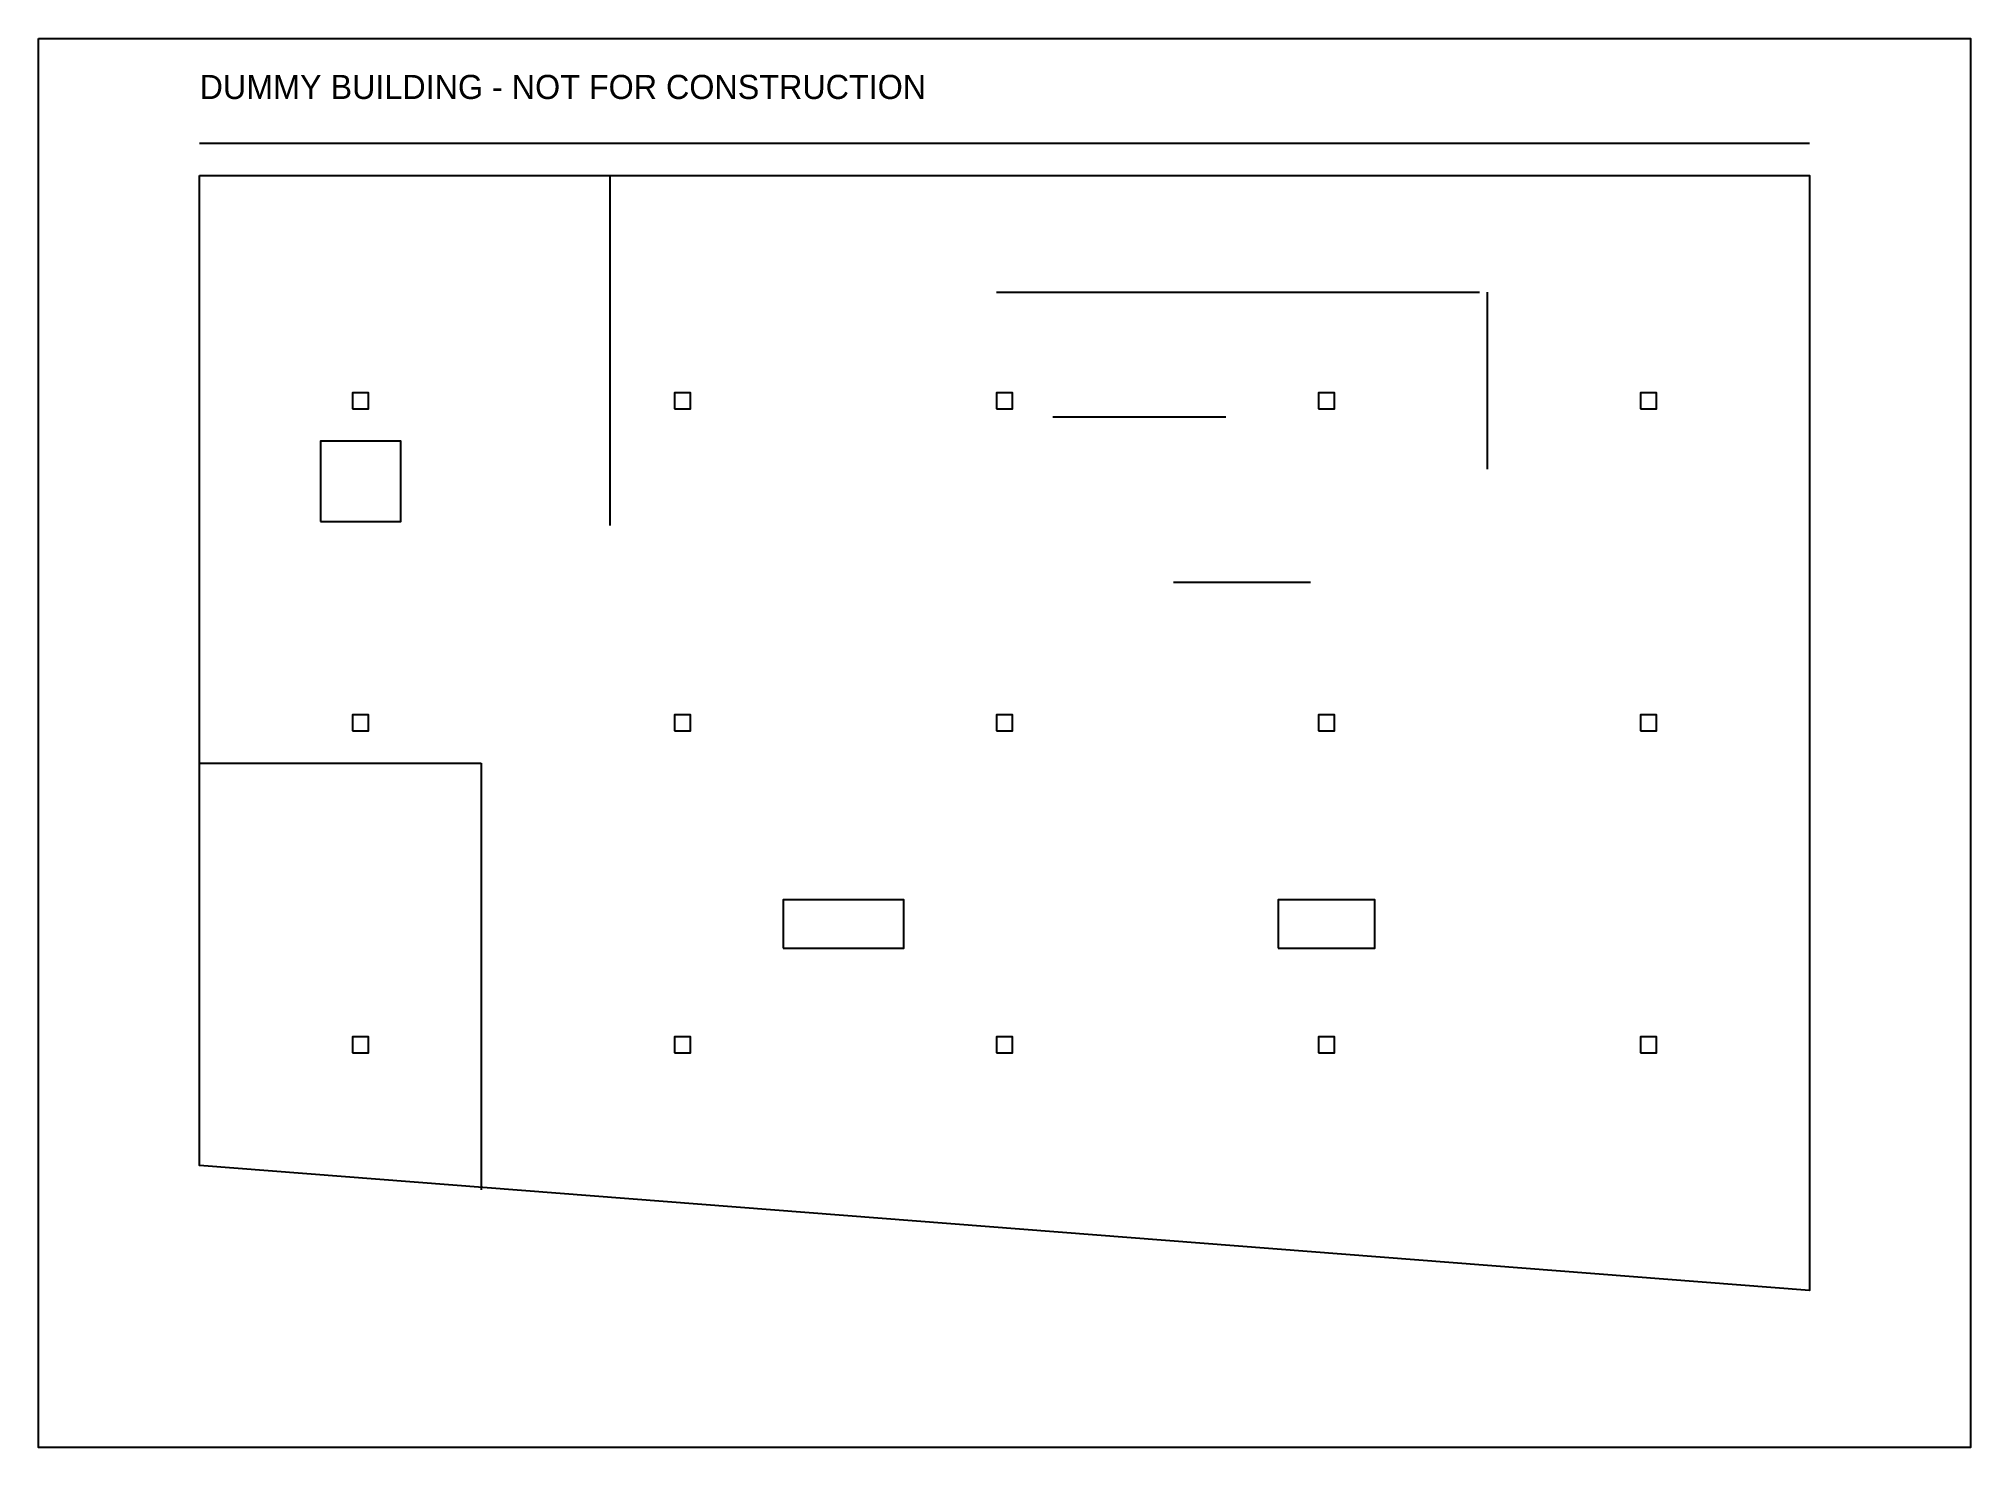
# Model space of a CAD drawing. Header units: millimetres. Extents: x 510000 to 558000, y 194000 to 229000.
import ezdxf

# ---------------------------------------------------------------- set-up
doc = ezdxf.new("R2010")
doc.units = ezdxf.units.MM
for name, color, linetype in [('COLUMN', 3, 'Continuous'), ('DIM', 2, 'Continuous'), ('EQUIP', 5, 'Continuous'), ('TEXT', 2, 'Continuous'), ('TITLEBLOCK', 8, 'Continuous'), ('WALL', 7, 'Continuous')]:
    doc.layers.add(name, color=color, linetype=linetype)

msp = doc.modelspace()

# ---------------------------------------------------------------- linework, layer by layer
at = {"layer": 'COLUMN'}
for points in [[(517800, 219800), (518200, 219800), (518200, 220200), (517800, 220200)], [(525800, 219800), (526200, 219800), (526200, 220200), (525800, 220200)], [(533800, 219800), (534200, 219800), (534200, 220200), (533800, 220200)], [(541800, 219800), (542200, 219800), (542200, 220200), (541800, 220200)], [(549800, 219800), (550200, 219800), (550200, 220200), (549800, 220200)], [(517800, 211800), (518200, 211800), (518200, 212200), (517800, 212200)], [(525800, 211800), (526200, 211800), (526200, 212200), (525800, 212200)], [(533800, 211800), (534200, 211800), (534200, 212200), (533800, 212200)], [(541800, 211800), (542200, 211800), (542200, 212200), (541800, 212200)], [(549800, 211800), (550200, 211800), (550200, 212200), (549800, 212200)], [(517800, 203800), (518200, 203800), (518200, 204200), (517800, 204200)], [(525800, 203800), (526200, 203800), (526200, 204200), (525800, 204200)], [(533800, 203800), (534200, 203800), (534200, 204200), (533800, 204200)], [(541800, 203800), (542200, 203800), (542200, 204200), (541800, 204200)], [(549800, 203800), (550200, 203800), (550200, 204200), (549800, 204200)]]:
    msp.add_lwpolyline(points, close=True, dxfattribs=at)
at = {"layer": 'DIM'}
msp.add_line((514000, 226400), (554000, 226400), dxfattribs=at)
at = {"layer": 'EQUIP'}
for points in [[(517000, 217000), (519000, 217000), (519000, 219000), (517000, 219000)], [(528500, 206400), (531500, 206400), (531500, 207600), (528500, 207600)], [(540800, 206400), (543200, 206400), (543200, 207600), (540800, 207600)]]:
    msp.add_lwpolyline(points, close=True, dxfattribs=at)
at = {"layer": 'TITLEBLOCK'}
msp.add_lwpolyline([(510000, 229000), (558000, 229000), (558000, 194000), (510000, 194000)], close=True, dxfattribs=at)
at = {"layer": 'WALL'}
for p, q in [((524200, 216900), (524200, 225600)), ((533800, 222700), (545800, 222700)), ((546000, 218300), (546000, 222700)), ((535200, 219600), (539500, 219600)), ((538200, 215500), (541600, 215500)), ((514000, 211000), (521000, 211000)), ((521000, 211000), (521000, 200400))]:
    msp.add_line(p, q, dxfattribs=at)
msp.add_lwpolyline([(514000, 225600), (554000, 225600), (554000, 197900), (514000, 201000)], close=True, dxfattribs=at)

# ---------------------------------------------------------------- texts
at = {"layer": 'TEXT'}
msp.add_text('DUMMY BUILDING - NOT FOR CONSTRUCTION', height=600, dxfattribs=at).set_placement((514000, 227500))

doc.saveas('drawing.dxf')
